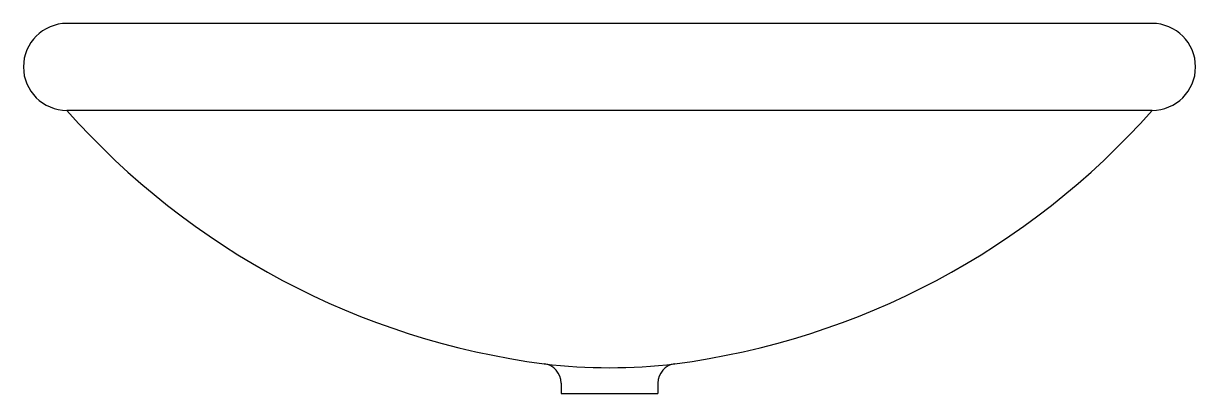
# Model space of a CAD drawing. Extents: x -840.238 to -839.753, y 501.753 to 501.906.
import ezdxf

# ---------------------------------------------------------------- set-up
doc = ezdxf.new("R2010")
doc.units = 0
doc.header["$LTSCALE"] = 50
doc.header["$MEASUREMENT"] = 0
doc.layers.add('A-PECAS', color=2, linetype='CONTINUOUS')

msp = doc.modelspace()

# ---------------------------------------------------------------- linework, layer by layer
at = {"layer": 'A-PECAS'}
for p, q in [((-839.7713710897642, 501.905781368371), (-840.220097840506, 501.905781368371)), ((-840.0157344651351, 501.7569298431324), (-840.0157344651351, 501.7525921410422)), ((-839.9757344651351, 501.7569298431324), (-839.9757344651351, 501.7525921410422)), ((-840.0157344651351, 501.7525921410422), (-839.9757344651351, 501.7525921410422))]:
    msp.add_line(p, q, dxfattribs=at)
at = {"layer": 'A-PECAS', "color": 1}
msp.add_line((-839.7713710897642, 501.869781368371), (-840.220097840506, 501.869781368371), dxfattribs=at)
at = {"layer": 'A-PECAS'}
for centre, radius, start, end in [((-840.220097840506, 501.887781368371), 0.01800000000000011, 90, 270), ((-839.7713710897642, 501.887781368371), 0.01800000000000011, 270, 90), ((-839.981878228716, 502.0799766273663), 0.3176958141768201, 221.4238662934847, 262.6072156033134), ((-840.0095907015542, 502.0799766273663), 0.3176958141768201, 277.3927843966866, 318.5761337065153), ((-840.0237933116832, 501.7569298431324), 0.008058846548119999, 0, 82.60721560331339), ((-839.967675618587, 501.7569298431324), 0.008058846548119999, 97.39278439668584, 180)]:
    msp.add_arc(centre, radius, start, end, dxfattribs=at)
at = {"layer": 'A-PECAS', "color": 1}
msp.add_arc((-839.9957344651351, 501.9882526646168), 0.2249597820624373, 263.1010385267683, 276.8989614732292, dxfattribs=at)

doc.saveas('drawing.dxf')
